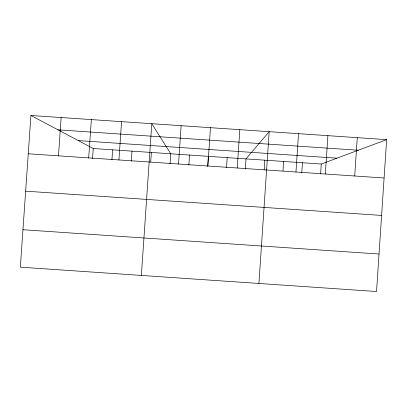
<?xml version="1.0" encoding="UTF-8"?>
<svg xmlns="http://www.w3.org/2000/svg" width="407" height="407" viewBox="0 0 407 407"><rect width="100%" height="100%" fill="white"/><g stroke="black" fill="none" stroke-linecap="round" stroke-linejoin="round"><path stroke-width="0.61" d="M207.677 166.417L208.364 156.339M207.865 166L210.475 127.681M226.49 167.699L227.177 157.621M237.225 167.999L239.825 129.675M245.309 168.981L245.996 158.903L269.18 131.67L258.913 283.47M264.174 169.633L264.809 160.18M282.992 170.909L283.633 161.462M295.955 171.998L298.54 133.664M301.775 172.822L302.452 162.739M320.599 174.104L321.276 164.021L386.65 139.652L376.531 291.514L20.35 267.16L30.927 115.486L386.65 139.652M325.33 173.993L327.905 135.663M354.711 175.992L357.275 137.658M58.476 155.835L61.136 117.537M88.695 157.891L91.346 119.592M92.552 158.582L93.249 148.509L30.927 115.486M111.925 159.905L112.617 149.827M118.925 159.951L121.566 121.642M131.298 161.223L131.99 151.145M141.371 275.432L151.791 123.697L170.742 153.78L170.055 163.858M150.717 161.91L151.368 152.462M178.51 164.006L181.13 125.692M188.863 165.14L189.555 155.062M58.003 129.833L358.241 150.244M78.292 140.583L336.96 158.175M93.249 148.509L321.276 164.021M28.256 153.78L384.096 177.996M25.651 191.168L381.603 215.43M22.96 229.716L379.029 254.029"/></g></svg>
